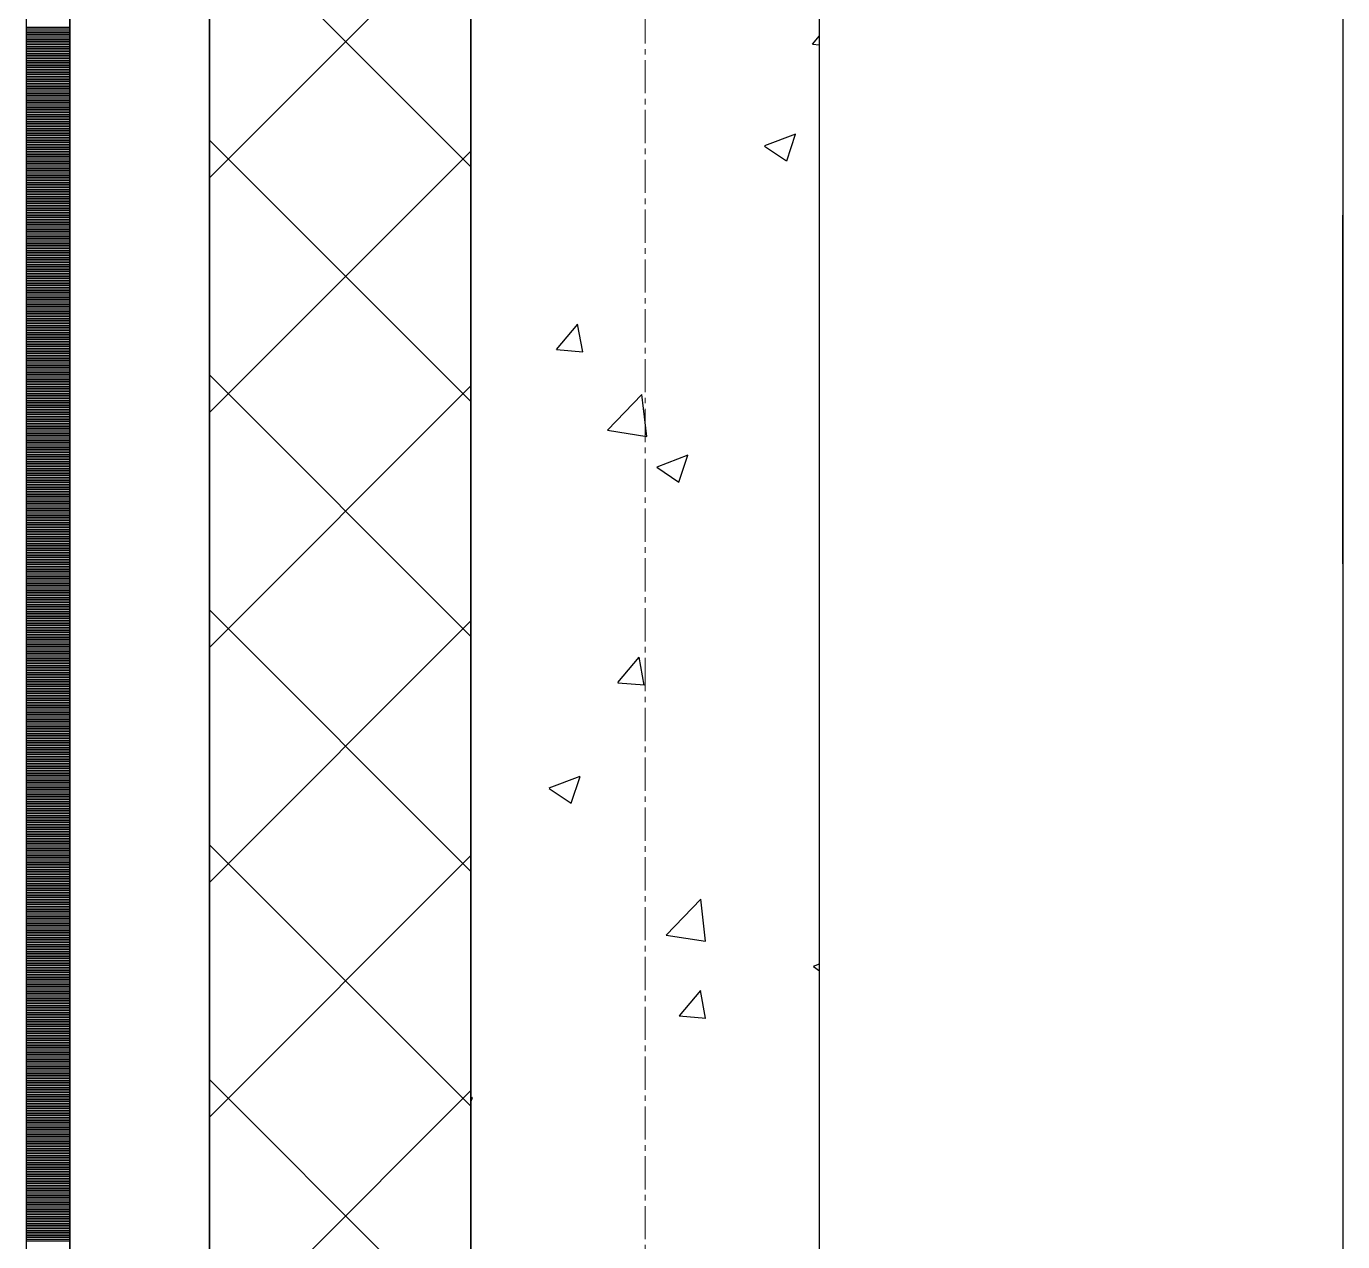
# Model space of a CAD drawing. Header units: millimetres. Extents: x 538266 to 1167394, y 114608 to 637157.
# Drawn here: x 1046079 to 1046834, y 574480 to 575177 of the extents above; entities that cross this region are included whole.
import ezdxf

# ---------------------------------------------------------------- set-up
doc = ezdxf.new("R2010")
doc.units = ezdxf.units.MM
doc.linetypes.add('CENTER2', pattern=[28.575, 19.05, -3.175, 3.175, -3.175])
doc.linetypes.add('DASHED', pattern=[19.05, 12.7, -6.35])
for name, color, linetype, lineweight in [('0) шт стен 3 эт', 150, 'Continuous', 60), ('АР_Стены ПЕНОблок', 52, 'Continuous', 20), ('АР_Тонкая', 254, 'Continuous', 5), ('АР_Утеплитель', 31, 'Continuous', 0), ('АР_Штриховка', 8, 'Continuous', 0)]:
    doc.layers.add(name, color=color, linetype=linetype, lineweight=lineweight)
doc.layers.add('АР_Делит', color=120, linetype='Continuous', lineweight=0, plot=False)
doc.layers.add('КР_Балки-0.5', color=60, linetype='Continuous', lineweight=50, plot=False)
doc.layers.add('РД_Оси_100', color=7, linetype='Continuous', lineweight=0, true_color=0x525252)

# ---------------------------------------------------------------- blocks, each defined once
blk = doc.blocks.new('СОШ_2200_АР_ОСИ_М100_28.05.24')
at = {"layer": 'АР_Делит', "color": 251, "linetype": 'DASHED', "true_color": 0x636466}
blk.add_lwpolyline([(114955, 135155), (114955, -355), (93595.036, -355), (93595.036, 13855), (94145, 13855), (94145, 68320), (66055, 68320), (66055, 13857.73), (83455, 13857.73), (83455, -355), (45245, -355), (45245, 13145), (44695, 13145), (44695, 26755), (45245, 26755), (45245, 68320), (20455, 68320), (20455, 26755), (27955, 26755), (27955, 13145), (-355, 13145), (-355, 100855)], dxfattribs=at)
at = {"layer": 'РД_Оси_100', "color": 251, "linetype": 'CENTER2', "true_color": 0x636466}
blk.add_line((0, -6155), (0, 139938.679), dxfattribs=at)
blk = doc.blocks.new('3_этаж1')
at = {"layer": 'АР_Стены ПЕНОблок', "color": 18, "linetype": 'Continuous', "lineweight": 25, "true_color": 0x000000}
for p, q in [((684283.57, 587568.74), (684283.57, 511368.74)), ((684483.57, 511368.74), (684483.57, 587568.74))]:
    blk.add_line(p, q, dxfattribs=at)
at = {"layer": 'АР_Тонкая', "color": 18, "linetype": 'Continuous', "lineweight": 25, "true_color": 0x000000}
for p, q in [((684028.57, 587568.74), (684028.57, 511368.74)), ((684053.57, 587568.74), (684053.57, 511368.74)), ((684053.57, 511368.74), (684053.57, 587568.74)), ((684133.57, 511368.74), (684133.57, 587568.74))]:
    blk.add_line(p, q, dxfattribs=at)
at = {"layer": 'АР_Утеплитель', "color": 18, "linetype": 'Continuous', "lineweight": 25, "true_color": 0x000000}
for p, q in [((684133.57, 587568.74), (684133.57, 511368.74)), ((684283.57, 511368.74), (684283.57, 587568.74))]:
    blk.add_line(p, q, dxfattribs=at)
at = {"layer": 'АР_Штриховка', "color": 18, "linetype": 'Continuous', "lineweight": 25, "true_color": 0x000000}
for p, q in [((684283.57, 575096.47), (684133.57, 575246.47)), ((684133.57, 575090.19), (684283.57, 575240.19)), ((684028.57, 575176.49), (684053.57, 575176.49)), ((684028.57, 575175.49), (684053.57, 575175.49)), ((684028.57, 575174.49), (684053.57, 575174.49)), ((684028.57, 575173.49), (684053.57, 575173.49)), ((684028.57, 575172.49), (684053.57, 575172.49)), ((684028.57, 575171.49), (684053.57, 575171.49)), ((684028.57, 575170.49), (684053.57, 575170.49)), ((684028.57, 575169.49), (684053.57, 575169.49)), ((684028.57, 575168.49), (684053.57, 575168.49)), ((684028.57, 575167.49), (684053.57, 575167.49)), ((684479.56, 575166.77), (684483.57, 575171.55)), ((684028.57, 575166.49), (684053.57, 575166.49)), ((684028.57, 575165.49), (684053.57, 575165.49)), ((684028.57, 575164.49), (684053.57, 575164.49)), ((684028.57, 575163.49), (684053.57, 575163.49)), ((684028.57, 575162.49), (684053.57, 575162.49)), ((684028.57, 575161.49), (684053.57, 575161.49)), ((684028.57, 575160.49), (684053.57, 575160.49)), ((684479.56, 575166.76), (684483.57, 575166.41)), ((684028.57, 575159.49), (684053.57, 575159.49)), ((684028.57, 575158.49), (684053.57, 575158.49)), ((684028.57, 575157.49), (684053.57, 575157.49)), ((684028.57, 575156.49), (684053.57, 575156.49)), ((684028.57, 575155.49), (684053.57, 575155.49)), ((684028.57, 575154.49), (684053.57, 575154.49)), ((684028.57, 575153.49), (684053.57, 575153.49)), ((684028.57, 575152.49), (684053.57, 575152.49)), ((684028.57, 575151.49), (684053.57, 575151.49)), ((684028.57, 575150.49), (684053.57, 575150.49)), ((684028.57, 575149.49), (684053.57, 575149.49)), ((684028.57, 575148.49), (684053.57, 575148.49)), ((684028.57, 575147.49), (684053.57, 575147.49)), ((684028.57, 575146.49), (684053.57, 575146.49)), ((684028.57, 575145.49), (684053.57, 575145.49)), ((684028.57, 575144.49), (684053.57, 575144.49)), ((684028.57, 575143.49), (684053.57, 575143.49)), ((684028.57, 575142.49), (684053.57, 575142.49)), ((684028.57, 575141.49), (684053.57, 575141.49)), ((684028.57, 575140.49), (684053.57, 575140.49)), ((684028.57, 575139.49), (684053.57, 575139.49)), ((684028.57, 575138.49), (684053.57, 575138.49)), ((684028.57, 575137.49), (684053.57, 575137.49)), ((684028.57, 575136.49), (684053.57, 575136.49)), ((684028.57, 575135.49), (684053.57, 575135.49)), ((684028.57, 575134.49), (684053.57, 575134.49)), ((684028.57, 575133.49), (684053.57, 575133.49)), ((684028.57, 575132.49), (684053.57, 575132.49)), ((684028.57, 575131.49), (684053.57, 575131.49)), ((684028.57, 575130.49), (684053.57, 575130.49)), ((684028.57, 575129.49), (684053.57, 575129.49)), ((684028.57, 575128.49), (684053.57, 575128.49)), ((684028.57, 575127.49), (684053.57, 575127.49)), ((684028.57, 575126.49), (684053.57, 575126.49)), ((684028.57, 575125.49), (684053.57, 575125.49)), ((684028.57, 575124.49), (684053.57, 575124.49)), ((684028.57, 575123.49), (684053.57, 575123.49)), ((684028.57, 575122.49), (684053.57, 575122.49)), ((684028.57, 575121.49), (684053.57, 575121.49)), ((684028.57, 575120.49), (684053.57, 575120.49)), ((684028.57, 575119.49), (684053.57, 575119.49)), ((684028.57, 575118.49), (684053.57, 575118.49)), ((684028.57, 575117.49), (684053.57, 575117.49)), ((684028.57, 575116.49), (684053.57, 575116.49)), ((684028.57, 575115.49), (684053.57, 575115.49)), ((684028.57, 575114.49), (684053.57, 575114.49)), ((684452.13, 575108.57), (684469.92, 575115.4)), ((684464.68, 575099.83), (684469.83, 575115.18)), ((684028.57, 575113.49), (684053.57, 575113.49)), ((684028.57, 575112.49), (684053.57, 575112.49)), ((684028.57, 575111.49), (684053.57, 575111.49)), ((684028.57, 575110.49), (684053.57, 575110.49)), ((684028.57, 575109.49), (684053.57, 575109.49)), ((684028.57, 575108.49), (684053.57, 575108.49)), ((684028.57, 575107.49), (684053.57, 575107.49)), ((684283.57, 574961.77), (684133.57, 575111.77)), ((684452.03, 575108.36), (684464.67, 575099.83)), ((684028.57, 575106.49), (684053.57, 575106.49)), ((684028.57, 575105.49), (684053.57, 575105.49)), ((684028.57, 575104.49), (684053.57, 575104.49)), ((684028.57, 575103.49), (684053.57, 575103.49)), ((684028.57, 575102.49), (684053.57, 575102.49)), ((684028.57, 575101.49), (684053.57, 575101.49)), ((684028.57, 575100.49), (684053.57, 575100.49)), ((684028.57, 575099.49), (684053.57, 575099.49)), ((684133.57, 574955.48), (684283.57, 575105.48)), ((684028.57, 575098.49), (684053.57, 575098.49)), ((684028.57, 575097.49), (684053.57, 575097.49)), ((684028.57, 575096.49), (684053.57, 575096.49)), ((684028.57, 575095.49), (684053.57, 575095.49)), ((684028.57, 575094.49), (684053.57, 575094.49)), ((684028.57, 575093.49), (684053.57, 575093.49)), ((684028.57, 575092.49), (684053.57, 575092.49)), ((684028.57, 575091.49), (684053.57, 575091.49)), ((684028.57, 575090.49), (684053.57, 575090.49)), ((684028.57, 575089.49), (684053.57, 575089.49)), ((684028.57, 575088.49), (684053.57, 575088.49)), ((684028.57, 575087.49), (684053.57, 575087.49)), ((684028.57, 575086.49), (684053.57, 575086.49)), ((684028.57, 575085.49), (684053.57, 575085.49)), ((684028.57, 575084.49), (684053.57, 575084.49)), ((684028.57, 575083.49), (684053.57, 575083.49)), ((684028.57, 575082.49), (684053.57, 575082.49)), ((684028.57, 575081.49), (684053.57, 575081.49)), ((684028.57, 575080.49), (684053.57, 575080.49)), ((684028.57, 575079.49), (684053.57, 575079.49)), ((684028.57, 575078.49), (684053.57, 575078.49)), ((684028.57, 575077.49), (684053.57, 575077.49)), ((684028.57, 575076.49), (684053.57, 575076.49)), ((684028.57, 575075.49), (684053.57, 575075.49)), ((684028.57, 575074.49), (684053.57, 575074.49)), ((684028.57, 575073.49), (684053.57, 575073.49)), ((684028.57, 575072.49), (684053.57, 575072.49)), ((684028.57, 575071.49), (684053.57, 575071.49)), ((684028.57, 575070.49), (684053.57, 575070.49)), ((684028.57, 575069.49), (684053.57, 575069.49)), ((684028.57, 575068.49), (684053.57, 575068.49)), ((684028.57, 575067.49), (684053.57, 575067.49)), ((684028.57, 575066.49), (684053.57, 575066.49)), ((684028.57, 575065.49), (684053.57, 575065.49)), ((684028.57, 575064.49), (684053.57, 575064.49)), ((684028.57, 575063.49), (684053.57, 575063.49)), ((684028.57, 575062.49), (684053.57, 575062.49)), ((684028.57, 575061.49), (684053.57, 575061.49)), ((684028.57, 575060.49), (684053.57, 575060.49)), ((684028.57, 575059.49), (684053.57, 575059.49)), ((684028.57, 575058.49), (684053.57, 575058.49)), ((684028.57, 575057.49), (684053.57, 575057.49)), ((684028.57, 575056.49), (684053.57, 575056.49)), ((684028.57, 575055.49), (684053.57, 575055.49)), ((684028.57, 575054.49), (684053.57, 575054.49)), ((684028.57, 575053.49), (684053.57, 575053.49)), ((684028.57, 575052.49), (684053.57, 575052.49)), ((684028.57, 575051.49), (684053.57, 575051.49)), ((684028.57, 575050.49), (684053.57, 575050.49)), ((684028.57, 575049.49), (684053.57, 575049.49)), ((684028.57, 575048.49), (684053.57, 575048.49)), ((684028.57, 575047.49), (684053.57, 575047.49)), ((684028.57, 575046.49), (684053.57, 575046.49)), ((684028.57, 575045.49), (684053.57, 575045.49)), ((684028.57, 575044.49), (684053.57, 575044.49)), ((684028.57, 575043.49), (684053.57, 575043.49)), ((684028.57, 575042.49), (684053.57, 575042.49)), ((684028.57, 575041.49), (684053.57, 575041.49)), ((684028.57, 575040.49), (684053.57, 575040.49)), ((684028.57, 575039.49), (684053.57, 575039.49)), ((684028.57, 575038.49), (684053.57, 575038.49)), ((684028.57, 575037.49), (684053.57, 575037.49)), ((684028.57, 575036.49), (684053.57, 575036.49)), ((684028.57, 575035.49), (684053.57, 575035.49)), ((684028.57, 575034.49), (684053.57, 575034.49)), ((684028.57, 575033.49), (684053.57, 575033.49)), ((684028.57, 575032.49), (684053.57, 575032.49)), ((684028.57, 575031.49), (684053.57, 575031.49)), ((684028.57, 575030.49), (684053.57, 575030.49)), ((684028.57, 575029.49), (684053.57, 575029.49)), ((684028.57, 575028.49), (684053.57, 575028.49)), ((684028.57, 575027.49), (684053.57, 575027.49)), ((684028.57, 575026.49), (684053.57, 575026.49)), ((684028.57, 575025.49), (684053.57, 575025.49)), ((684028.57, 575024.49), (684053.57, 575024.49)), ((684028.57, 575023.49), (684053.57, 575023.49)), ((684028.57, 575022.49), (684053.57, 575022.49)), ((684028.57, 575021.49), (684053.57, 575021.49)), ((684028.57, 575020.49), (684053.57, 575020.49)), ((684028.57, 575019.49), (684053.57, 575019.49)), ((684028.57, 575018.49), (684053.57, 575018.49)), ((684028.57, 575017.49), (684053.57, 575017.49)), ((684028.57, 575016.49), (684053.57, 575016.49)), ((684028.57, 575015.49), (684053.57, 575015.49)), ((684028.57, 575014.49), (684053.57, 575014.49)), ((684028.57, 575013.49), (684053.57, 575013.49)), ((684028.57, 575012.49), (684053.57, 575012.49)), ((684028.57, 575011.49), (684053.57, 575011.49)), ((684028.57, 575010.49), (684053.57, 575010.49)), ((684028.57, 575009.49), (684053.57, 575009.49)), ((684028.57, 575008.49), (684053.57, 575008.49)), ((684028.57, 575007.49), (684053.57, 575007.49)), ((684028.57, 575006.49), (684053.57, 575006.49)), ((684028.57, 575005.49), (684053.57, 575005.49)), ((684028.57, 575004.49), (684053.57, 575004.49)), ((684028.57, 575003.49), (684053.57, 575003.49)), ((684028.57, 575002.49), (684053.57, 575002.49)), ((684028.57, 575001.49), (684053.57, 575001.49)), ((684332.62, 574991.65), (684344.86, 575006.24)), ((684347.7, 574990.29), (684344.76, 575006.22)), ((684028.57, 575000.49), (684053.57, 575000.49)), ((684028.57, 574999.49), (684053.57, 574999.49)), ((684028.57, 574998.49), (684053.57, 574998.49)), ((684028.57, 574997.49), (684053.57, 574997.49)), ((684028.57, 574996.49), (684053.57, 574996.49)), ((684028.57, 574995.49), (684053.57, 574995.49)), ((684028.57, 574994.49), (684053.57, 574994.49)), ((684028.57, 574993.49), (684053.57, 574993.49)), ((684028.57, 574992.49), (684053.57, 574992.49)), ((684028.57, 574991.49), (684053.57, 574991.49)), ((684028.57, 574990.49), (684053.57, 574990.49)), ((684028.57, 574989.49), (684053.57, 574989.49)), ((684028.57, 574988.49), (684053.57, 574988.49)), ((684028.57, 574987.49), (684053.57, 574987.49)), ((684028.57, 574986.49), (684053.57, 574986.49)), ((684332.62, 574991.64), (684347.8, 574990.31)), ((684028.57, 574985.49), (684053.57, 574985.49)), ((684028.57, 574984.49), (684053.57, 574984.49)), ((684028.57, 574983.49), (684053.57, 574983.49)), ((684028.57, 574982.49), (684053.57, 574982.49)), ((684028.57, 574981.49), (684053.57, 574981.49)), ((684028.57, 574980.49), (684053.57, 574980.49)), ((684028.57, 574979.49), (684053.57, 574979.49)), ((684028.57, 574978.49), (684053.57, 574978.49)), ((684028.57, 574977.49), (684053.57, 574977.49)), ((684028.57, 574976.49), (684053.57, 574976.49)), ((684028.57, 574975.49), (684053.57, 574975.49)), ((684028.57, 574974.49), (684053.57, 574974.49)), ((684028.57, 574973.49), (684053.57, 574973.49)), ((684028.57, 574972.49), (684053.57, 574972.49)), ((684028.57, 574971.49), (684053.57, 574971.49)), ((684283.57, 574827.06), (684133.57, 574977.06)), ((684028.57, 574970.49), (684053.57, 574970.49)), ((684028.57, 574969.49), (684053.57, 574969.49)), ((684028.57, 574968.49), (684053.57, 574968.49)), ((684028.57, 574967.49), (684053.57, 574967.49)), ((684028.57, 574966.49), (684053.57, 574966.49)), ((684028.57, 574965.49), (684053.57, 574965.49)), ((684028.57, 574964.49), (684053.57, 574964.49)), ((684028.57, 574963.49), (684053.57, 574963.49)), ((684133.57, 574820.78), (684283.57, 574970.78)), ((684361.9, 574945.3), (684381.69, 574965.92)), ((684384.49, 574941.79), (684381.68, 574965.91)), ((684028.57, 574962.49), (684053.57, 574962.49)), ((684028.57, 574961.49), (684053.57, 574961.49)), ((684028.57, 574960.49), (684053.57, 574960.49)), ((684028.57, 574959.49), (684053.57, 574959.49)), ((684028.57, 574958.49), (684053.57, 574958.49)), ((684028.57, 574957.49), (684053.57, 574957.49)), ((684028.57, 574956.49), (684053.57, 574956.49)), ((684028.57, 574955.49), (684053.57, 574955.49)), ((684028.57, 574954.49), (684053.57, 574954.49)), ((684028.57, 574953.49), (684053.57, 574953.49)), ((684028.57, 574952.49), (684053.57, 574952.49)), ((684028.57, 574951.49), (684053.57, 574951.49)), ((684028.57, 574950.49), (684053.57, 574950.49)), ((684028.57, 574949.49), (684053.57, 574949.49)), ((684028.57, 574948.49), (684053.57, 574948.49)), ((684028.57, 574947.49), (684053.57, 574947.49)), ((684028.57, 574946.49), (684053.57, 574946.49)), ((684028.57, 574945.49), (684053.57, 574945.49)), ((684028.57, 574944.49), (684053.57, 574944.49)), ((684028.57, 574943.49), (684053.57, 574943.49)), ((684028.57, 574942.49), (684053.57, 574942.49)), ((684028.57, 574941.49), (684053.57, 574941.49)), ((684361.9, 574945.31), (684384.49, 574941.8)), ((684028.57, 574940.49), (684053.57, 574940.49)), ((684028.57, 574939.49), (684053.57, 574939.49)), ((684028.57, 574938.49), (684053.57, 574938.49)), ((684028.57, 574937.49), (684053.57, 574937.49)), ((684028.57, 574936.49), (684053.57, 574936.49)), ((684028.57, 574935.49), (684053.57, 574935.49)), ((684028.57, 574934.49), (684053.57, 574934.49)), ((684028.57, 574933.49), (684053.57, 574933.49)), ((684028.57, 574932.49), (684053.57, 574932.49)), ((684028.57, 574931.49), (684053.57, 574931.49)), ((684028.57, 574930.49), (684053.57, 574930.49)), ((684028.57, 574929.49), (684053.57, 574929.49)), ((684028.57, 574928.49), (684053.57, 574928.49)), ((684028.57, 574927.49), (684053.57, 574927.49)), ((684028.57, 574926.49), (684053.57, 574926.49)), ((684390.33, 574924.39), (684408.11, 574931.21)), ((684402.87, 574915.64), (684408.03, 574930.99)), ((684028.57, 574925.49), (684053.57, 574925.49)), ((684028.57, 574924.49), (684053.57, 574924.49)), ((684028.57, 574923.49), (684053.57, 574923.49)), ((684028.57, 574922.49), (684053.57, 574922.49)), ((684028.57, 574921.49), (684053.57, 574921.49)), ((684028.57, 574920.49), (684053.57, 574920.49)), ((684028.57, 574919.49), (684053.57, 574919.49)), ((684028.57, 574918.49), (684053.57, 574918.49)), ((684390.23, 574924.17), (684402.86, 574915.65)), ((684028.57, 574917.49), (684053.57, 574917.49)), ((684028.57, 574916.49), (684053.57, 574916.49)), ((684028.57, 574915.49), (684053.57, 574915.49)), ((684028.57, 574914.49), (684053.57, 574914.49)), ((684028.57, 574913.49), (684053.57, 574913.49)), ((684028.57, 574912.49), (684053.57, 574912.49)), ((684028.57, 574911.49), (684053.57, 574911.49)), ((684028.57, 574910.49), (684053.57, 574910.49)), ((684028.57, 574909.49), (684053.57, 574909.49)), ((684028.57, 574908.49), (684053.57, 574908.49)), ((684028.57, 574907.49), (684053.57, 574907.49)), ((684028.57, 574906.49), (684053.57, 574906.49)), ((684028.57, 574905.49), (684053.57, 574905.49)), ((684028.57, 574904.49), (684053.57, 574904.49)), ((684028.57, 574903.49), (684053.57, 574903.49)), ((684028.57, 574902.49), (684053.57, 574902.49)), ((684028.57, 574901.49), (684053.57, 574901.49)), ((684028.57, 574900.49), (684053.57, 574900.49)), ((684028.57, 574899.49), (684053.57, 574899.49)), ((684028.57, 574898.49), (684053.57, 574898.49)), ((684028.57, 574897.49), (684053.57, 574897.49)), ((684028.57, 574896.49), (684053.57, 574896.49)), ((684028.57, 574895.49), (684053.57, 574895.49)), ((684028.57, 574894.49), (684053.57, 574894.49)), ((684028.57, 574893.49), (684053.57, 574893.49)), ((684028.57, 574892.49), (684053.57, 574892.49)), ((684028.57, 574891.49), (684053.57, 574891.49)), ((684028.57, 574890.49), (684053.57, 574890.49)), ((684028.57, 574889.49), (684053.57, 574889.49)), ((684028.57, 574888.49), (684053.57, 574888.49)), ((684028.57, 574887.49), (684053.57, 574887.49)), ((684028.57, 574886.49), (684053.57, 574886.49)), ((684028.57, 574885.49), (684053.57, 574885.49)), ((684028.57, 574884.49), (684053.57, 574884.49)), ((684028.57, 574883.49), (684053.57, 574883.49)), ((684028.57, 574882.49), (684053.57, 574882.49)), ((684028.57, 574881.49), (684053.57, 574881.49)), ((684028.57, 574880.49), (684053.57, 574880.49)), ((684028.57, 574879.49), (684053.57, 574879.49)), ((684028.57, 574878.49), (684053.57, 574878.49)), ((684028.57, 574877.49), (684053.57, 574877.49)), ((684028.57, 574876.49), (684053.57, 574876.49)), ((684028.57, 574875.49), (684053.57, 574875.49)), ((684028.57, 574874.49), (684053.57, 574874.49)), ((684028.57, 574873.49), (684053.57, 574873.49)), ((684028.57, 574872.49), (684053.57, 574872.49)), ((684028.57, 574871.49), (684053.57, 574871.49)), ((684028.57, 574870.49), (684053.57, 574870.49)), ((684028.57, 574869.49), (684053.57, 574869.49)), ((684028.57, 574868.49), (684053.57, 574868.49)), ((684028.57, 574867.49), (684053.57, 574867.49)), ((684028.57, 574866.49), (684053.57, 574866.49)), ((684028.57, 574865.49), (684053.57, 574865.49)), ((684028.57, 574864.49), (684053.57, 574864.49)), ((684028.57, 574863.49), (684053.57, 574863.49)), ((684028.57, 574862.49), (684053.57, 574862.49)), ((684028.57, 574861.49), (684053.57, 574861.49)), ((684028.57, 574860.49), (684053.57, 574860.49)), ((684028.57, 574859.49), (684053.57, 574859.49)), ((684028.57, 574858.49), (684053.57, 574858.49)), ((684028.57, 574857.49), (684053.57, 574857.49)), ((684028.57, 574856.49), (684053.57, 574856.49)), ((684028.57, 574855.49), (684053.57, 574855.49)), ((684028.57, 574854.49), (684053.57, 574854.49)), ((684028.57, 574853.49), (684053.57, 574853.49)), ((684028.57, 574852.49), (684053.57, 574852.49)), ((684028.57, 574851.49), (684053.57, 574851.49)), ((684028.57, 574850.49), (684053.57, 574850.49)), ((684028.57, 574849.49), (684053.57, 574849.49)), ((684028.57, 574848.49), (684053.57, 574848.49)), ((684028.57, 574847.49), (684053.57, 574847.49)), ((684028.57, 574846.49), (684053.57, 574846.49)), ((684028.57, 574845.49), (684053.57, 574845.49)), ((684028.57, 574844.49), (684053.57, 574844.49)), ((684028.57, 574843.49), (684053.57, 574843.49)), ((684028.57, 574842.49), (684053.57, 574842.49)), ((684028.57, 574841.49), (684053.57, 574841.49)), ((684028.57, 574840.49), (684053.57, 574840.49)), ((684028.57, 574839.49), (684053.57, 574839.49)), ((684028.57, 574838.49), (684053.57, 574838.49)), ((684028.57, 574837.49), (684053.57, 574837.49)), ((684028.57, 574836.49), (684053.57, 574836.49)), ((684028.57, 574835.49), (684053.57, 574835.49)), ((684283.57, 574692.36), (684133.57, 574842.36)), ((684133.57, 574686.07), (684283.57, 574836.07)), ((684028.57, 574834.49), (684053.57, 574834.49)), ((684028.57, 574833.49), (684053.57, 574833.49)), ((684028.57, 574832.49), (684053.57, 574832.49)), ((684028.57, 574831.49), (684053.57, 574831.49)), ((684028.57, 574830.49), (684053.57, 574830.49)), ((684028.57, 574829.49), (684053.57, 574829.49)), ((684028.57, 574828.49), (684053.57, 574828.49)), ((684028.57, 574827.49), (684053.57, 574827.49)), ((684028.57, 574826.49), (684053.57, 574826.49)), ((684028.57, 574825.49), (684053.57, 574825.49)), ((684028.57, 574824.49), (684053.57, 574824.49)), ((684028.57, 574823.49), (684053.57, 574823.49)), ((684028.57, 574822.49), (684053.57, 574822.49)), ((684028.57, 574821.49), (684053.57, 574821.49)), ((684028.57, 574820.49), (684053.57, 574820.49)), ((684028.57, 574819.49), (684053.57, 574819.49)), ((684028.57, 574818.49), (684053.57, 574818.49)), ((684028.57, 574817.49), (684053.57, 574817.49)), ((684028.57, 574816.49), (684053.57, 574816.49)), ((684028.57, 574815.49), (684053.57, 574815.49)), ((684028.57, 574814.49), (684053.57, 574814.49)), ((684028.57, 574813.49), (684053.57, 574813.49)), ((684028.57, 574812.49), (684053.57, 574812.49)), ((684367.86, 574800.59), (684380.11, 574815.19)), ((684382.94, 574799.24), (684380.01, 574815.16)), ((684028.57, 574811.49), (684053.57, 574811.49)), ((684028.57, 574810.49), (684053.57, 574810.49)), ((684028.57, 574809.49), (684053.57, 574809.49)), ((684028.57, 574808.49), (684053.57, 574808.49)), ((684028.57, 574807.49), (684053.57, 574807.49)), ((684028.57, 574806.49), (684053.57, 574806.49)), ((684028.57, 574805.49), (684053.57, 574805.49)), ((684028.57, 574804.49), (684053.57, 574804.49)), ((684028.57, 574803.49), (684053.57, 574803.49)), ((684028.57, 574802.49), (684053.57, 574802.49)), ((684028.57, 574801.49), (684053.57, 574801.49)), ((684028.57, 574800.49), (684053.57, 574800.49)), ((684028.57, 574799.49), (684053.57, 574799.49)), ((684028.57, 574798.49), (684053.57, 574798.49)), ((684028.57, 574797.49), (684053.57, 574797.49)), ((684367.86, 574800.58), (684383.04, 574799.26)), ((684028.57, 574796.49), (684053.57, 574796.49)), ((684028.57, 574795.49), (684053.57, 574795.49)), ((684028.57, 574794.49), (684053.57, 574794.49)), ((684028.57, 574793.49), (684053.57, 574793.49)), ((684028.57, 574792.49), (684053.57, 574792.49)), ((684028.57, 574791.49), (684053.57, 574791.49)), ((684028.57, 574790.49), (684053.57, 574790.49)), ((684028.57, 574789.49), (684053.57, 574789.49)), ((684028.57, 574788.49), (684053.57, 574788.49)), ((684028.57, 574787.49), (684053.57, 574787.49)), ((684028.57, 574786.49), (684053.57, 574786.49)), ((684028.57, 574785.49), (684053.57, 574785.49)), ((684028.57, 574784.49), (684053.57, 574784.49)), ((684028.57, 574783.49), (684053.57, 574783.49)), ((684028.57, 574782.49), (684053.57, 574782.49)), ((684028.57, 574781.49), (684053.57, 574781.49)), ((684028.57, 574780.49), (684053.57, 574780.49)), ((684028.57, 574779.49), (684053.57, 574779.49)), ((684028.57, 574778.49), (684053.57, 574778.49)), ((684028.57, 574777.49), (684053.57, 574777.49)), ((684028.57, 574776.49), (684053.57, 574776.49)), ((684028.57, 574775.49), (684053.57, 574775.49)), ((684028.57, 574774.49), (684053.57, 574774.49)), ((684028.57, 574773.49), (684053.57, 574773.49)), ((684028.57, 574772.49), (684053.57, 574772.49)), ((684028.57, 574771.49), (684053.57, 574771.49)), ((684028.57, 574770.49), (684053.57, 574770.49)), ((684028.57, 574769.49), (684053.57, 574769.49)), ((684028.57, 574768.49), (684053.57, 574768.49)), ((684028.57, 574767.49), (684053.57, 574767.49)), ((684028.57, 574766.49), (684053.57, 574766.49)), ((684028.57, 574765.49), (684053.57, 574765.49)), ((684028.57, 574764.49), (684053.57, 574764.49)), ((684028.57, 574763.49), (684053.57, 574763.49)), ((684028.57, 574762.49), (684053.57, 574762.49)), ((684028.57, 574761.49), (684053.57, 574761.49)), ((684028.57, 574760.49), (684053.57, 574760.49)), ((684028.57, 574759.49), (684053.57, 574759.49)), ((684028.57, 574758.49), (684053.57, 574758.49)), ((684028.57, 574757.49), (684053.57, 574757.49)), ((684028.57, 574756.49), (684053.57, 574756.49)), ((684028.57, 574755.49), (684053.57, 574755.49)), ((684028.57, 574754.49), (684053.57, 574754.49)), ((684028.57, 574753.49), (684053.57, 574753.49)), ((684028.57, 574752.49), (684053.57, 574752.49)), ((684028.57, 574751.49), (684053.57, 574751.49)), ((684028.57, 574750.49), (684053.57, 574750.49)), ((684028.57, 574749.49), (684053.57, 574749.49)), ((684028.57, 574748.49), (684053.57, 574748.49)), ((684028.57, 574747.49), (684053.57, 574747.49)), ((684028.57, 574746.49), (684053.57, 574746.49)), ((684028.57, 574745.49), (684053.57, 574745.49)), ((684028.57, 574744.49), (684053.57, 574744.49)), ((684328.53, 574740.2), (684346.31, 574747.02)), ((684341.07, 574731.45), (684346.22, 574746.8)), ((684028.57, 574743.49), (684053.57, 574743.49)), ((684028.57, 574742.49), (684053.57, 574742.49)), ((684028.57, 574741.49), (684053.57, 574741.49)), ((684028.57, 574740.49), (684053.57, 574740.49)), ((684028.57, 574739.49), (684053.57, 574739.49)), ((684028.57, 574738.49), (684053.57, 574738.49)), ((684028.57, 574737.49), (684053.57, 574737.49)), ((684328.43, 574739.98), (684341.06, 574731.46)), ((684028.57, 574736.49), (684053.57, 574736.49)), ((684028.57, 574735.49), (684053.57, 574735.49)), ((684028.57, 574734.49), (684053.57, 574734.49)), ((684028.57, 574733.49), (684053.57, 574733.49)), ((684028.57, 574732.49), (684053.57, 574732.49)), ((684028.57, 574731.49), (684053.57, 574731.49)), ((684028.57, 574730.49), (684053.57, 574730.49)), ((684028.57, 574729.49), (684053.57, 574729.49)), ((684028.57, 574728.49), (684053.57, 574728.49)), ((684028.57, 574727.49), (684053.57, 574727.49)), ((684028.57, 574726.49), (684053.57, 574726.49)), ((684028.57, 574725.49), (684053.57, 574725.49)), ((684028.57, 574724.49), (684053.57, 574724.49)), ((684028.57, 574723.49), (684053.57, 574723.49)), ((684028.57, 574722.49), (684053.57, 574722.49)), ((684028.57, 574721.49), (684053.57, 574721.49)), ((684028.57, 574720.49), (684053.57, 574720.49)), ((684028.57, 574719.49), (684053.57, 574719.49)), ((684028.57, 574718.49), (684053.57, 574718.49)), ((684028.57, 574717.49), (684053.57, 574717.49)), ((684028.57, 574716.49), (684053.57, 574716.49)), ((684028.57, 574715.49), (684053.57, 574715.49)), ((684028.57, 574714.49), (684053.57, 574714.49)), ((684028.57, 574713.49), (684053.57, 574713.49)), ((684028.57, 574712.49), (684053.57, 574712.49)), ((684028.57, 574711.49), (684053.57, 574711.49)), ((684028.57, 574710.49), (684053.57, 574710.49)), ((684028.57, 574709.49), (684053.57, 574709.49)), ((684028.57, 574708.49), (684053.57, 574708.49)), ((684028.57, 574707.49), (684053.57, 574707.49)), ((684283.57, 574557.66), (684133.57, 574707.66)), ((684028.57, 574706.49), (684053.57, 574706.49)), ((684028.57, 574705.49), (684053.57, 574705.49)), ((684028.57, 574704.49), (684053.57, 574704.49)), ((684028.57, 574703.49), (684053.57, 574703.49)), ((684028.57, 574702.49), (684053.57, 574702.49)), ((684028.57, 574701.49), (684053.57, 574701.49)), ((684028.57, 574700.49), (684053.57, 574700.49)), ((684028.57, 574699.49), (684053.57, 574699.49)), ((684133.57, 574551.37), (684283.57, 574701.37)), ((684028.57, 574698.49), (684053.57, 574698.49)), ((684028.57, 574697.49), (684053.57, 574697.49)), ((684028.57, 574696.49), (684053.57, 574696.49)), ((684028.57, 574695.49), (684053.57, 574695.49)), ((684028.57, 574694.49), (684053.57, 574694.49)), ((684028.57, 574693.49), (684053.57, 574693.49)), ((684028.57, 574692.49), (684053.57, 574692.49)), ((684028.57, 574691.49), (684053.57, 574691.49)), ((684028.57, 574690.49), (684053.57, 574690.49)), ((684028.57, 574689.49), (684053.57, 574689.49)), ((684028.57, 574688.49), (684053.57, 574688.49)), ((684028.57, 574687.49), (684053.57, 574687.49)), ((684028.57, 574686.49), (684053.57, 574686.49)), ((684028.57, 574685.49), (684053.57, 574685.49)), ((684028.57, 574684.49), (684053.57, 574684.49)), ((684028.57, 574683.49), (684053.57, 574683.49)), ((684028.57, 574682.49), (684053.57, 574682.49)), ((684028.57, 574681.49), (684053.57, 574681.49)), ((684028.57, 574680.49), (684053.57, 574680.49)), ((684028.57, 574679.49), (684053.57, 574679.49)), ((684028.57, 574678.49), (684053.57, 574678.49)), ((684028.57, 574677.49), (684053.57, 574677.49)), ((684028.57, 574676.49), (684053.57, 574676.49)), ((684395.58, 574655.83), (684415.36, 574676.45)), ((684418.16, 574652.32), (684415.35, 574676.45)), ((684028.57, 574675.49), (684053.57, 574675.49)), ((684028.57, 574674.49), (684053.57, 574674.49)), ((684028.57, 574673.49), (684053.57, 574673.49)), ((684028.57, 574672.49), (684053.57, 574672.49)), ((684028.57, 574671.49), (684053.57, 574671.49)), ((684028.57, 574670.49), (684053.57, 574670.49)), ((684028.57, 574669.49), (684053.57, 574669.49)), ((684028.57, 574668.49), (684053.57, 574668.49)), ((684028.57, 574667.49), (684053.57, 574667.49)), ((684028.57, 574666.49), (684053.57, 574666.49)), ((684028.57, 574665.49), (684053.57, 574665.49)), ((684028.57, 574664.49), (684053.57, 574664.49)), ((684028.57, 574663.49), (684053.57, 574663.49)), ((684028.57, 574662.49), (684053.57, 574662.49)), ((684028.57, 574661.49), (684053.57, 574661.49)), ((684028.57, 574660.49), (684053.57, 574660.49)), ((684028.57, 574659.49), (684053.57, 574659.49)), ((684028.57, 574658.49), (684053.57, 574658.49)), ((684028.57, 574657.49), (684053.57, 574657.49)), ((684028.57, 574656.49), (684053.57, 574656.49)), ((684028.57, 574655.49), (684053.57, 574655.49)), ((684028.57, 574654.49), (684053.57, 574654.49)), ((684395.57, 574655.84), (684418.16, 574652.34)), ((684028.57, 574653.49), (684053.57, 574653.49)), ((684028.57, 574652.49), (684053.57, 574652.49)), ((684028.57, 574651.49), (684053.57, 574651.49)), ((684028.57, 574650.49), (684053.57, 574650.49)), ((684028.57, 574649.49), (684053.57, 574649.49)), ((684028.57, 574648.49), (684053.57, 574648.49)), ((684028.57, 574647.49), (684053.57, 574647.49)), ((684028.57, 574646.49), (684053.57, 574646.49)), ((684028.57, 574645.49), (684053.57, 574645.49)), ((684028.57, 574644.49), (684053.57, 574644.49)), ((684028.57, 574643.49), (684053.57, 574643.49)), ((684028.57, 574642.49), (684053.57, 574642.49)), ((684028.57, 574641.49), (684053.57, 574641.49)), ((684028.57, 574640.49), (684053.57, 574640.49)), ((684028.57, 574639.49), (684053.57, 574639.49)), ((684480.14, 574637.93), (684483.57, 574639.25)), ((684028.57, 574638.49), (684053.57, 574638.49)), ((684028.57, 574637.49), (684053.57, 574637.49)), ((684028.57, 574636.49), (684053.57, 574636.49)), ((684028.57, 574635.49), (684053.57, 574635.49)), ((684028.57, 574634.49), (684053.57, 574634.49)), ((684028.57, 574633.49), (684053.57, 574633.49)), ((684028.57, 574632.49), (684053.57, 574632.49)), ((684028.57, 574631.49), (684053.57, 574631.49)), ((684480.04, 574637.71), (684483.57, 574635.33)), ((684028.57, 574630.49), (684053.57, 574630.49)), ((684028.57, 574629.49), (684053.57, 574629.49)), ((684028.57, 574628.49), (684053.57, 574628.49)), ((684028.57, 574627.49), (684053.57, 574627.49)), ((684028.57, 574626.49), (684053.57, 574626.49)), ((684028.57, 574625.49), (684053.57, 574625.49)), ((684028.57, 574624.49), (684053.57, 574624.49)), ((684403.11, 574609.54), (684415.35, 574624.13)), ((684418.18, 574608.18), (684415.25, 574624.1)), ((684028.57, 574623.49), (684053.57, 574623.49)), ((684028.57, 574622.49), (684053.57, 574622.49)), ((684028.57, 574621.49), (684053.57, 574621.49)), ((684028.57, 574620.49), (684053.57, 574620.49)), ((684028.57, 574619.49), (684053.57, 574619.49)), ((684028.57, 574618.49), (684053.57, 574618.49)), ((684028.57, 574617.49), (684053.57, 574617.49)), ((684028.57, 574616.49), (684053.57, 574616.49)), ((684028.57, 574615.49), (684053.57, 574615.49)), ((684028.57, 574614.49), (684053.57, 574614.49)), ((684028.57, 574613.49), (684053.57, 574613.49)), ((684028.57, 574612.49), (684053.57, 574612.49)), ((684028.57, 574611.49), (684053.57, 574611.49)), ((684028.57, 574610.49), (684053.57, 574610.49)), ((684028.57, 574609.49), (684053.57, 574609.49)), ((684028.57, 574608.49), (684053.57, 574608.49)), ((684403.1, 574609.53), (684418.29, 574608.2)), ((684028.57, 574607.49), (684053.57, 574607.49)), ((684028.57, 574606.49), (684053.57, 574606.49)), ((684028.57, 574605.49), (684053.57, 574605.49)), ((684028.57, 574604.49), (684053.57, 574604.49)), ((684028.57, 574603.49), (684053.57, 574603.49)), ((684028.57, 574602.49), (684053.57, 574602.49)), ((684028.57, 574601.49), (684053.57, 574601.49)), ((684028.57, 574600.49), (684053.57, 574600.49)), ((684028.57, 574599.49), (684053.57, 574599.49)), ((684028.57, 574598.49), (684053.57, 574598.49)), ((684028.57, 574597.49), (684053.57, 574597.49)), ((684028.57, 574596.49), (684053.57, 574596.49)), ((684028.57, 574595.49), (684053.57, 574595.49)), ((684028.57, 574594.49), (684053.57, 574594.49)), ((684028.57, 574593.49), (684053.57, 574593.49)), ((684028.57, 574592.49), (684053.57, 574592.49)), ((684028.57, 574591.49), (684053.57, 574591.49)), ((684028.57, 574590.49), (684053.57, 574590.49)), ((684028.57, 574589.49), (684053.57, 574589.49)), ((684028.57, 574588.49), (684053.57, 574588.49)), ((684028.57, 574587.49), (684053.57, 574587.49)), ((684028.57, 574586.49), (684053.57, 574586.49)), ((684028.57, 574585.49), (684053.57, 574585.49)), ((684028.57, 574584.49), (684053.57, 574584.49)), ((684028.57, 574583.49), (684053.57, 574583.49)), ((684028.57, 574582.49), (684053.57, 574582.49)), ((684028.57, 574581.49), (684053.57, 574581.49)), ((684028.57, 574580.49), (684053.57, 574580.49)), ((684028.57, 574579.49), (684053.57, 574579.49)), ((684028.57, 574578.49), (684053.57, 574578.49)), ((684028.57, 574577.49), (684053.57, 574577.49)), ((684028.57, 574576.49), (684053.57, 574576.49)), ((684028.57, 574575.49), (684053.57, 574575.49)), ((684028.57, 574574.49), (684053.57, 574574.49)), ((684028.57, 574573.49), (684053.57, 574573.49)), ((684028.57, 574572.49), (684053.57, 574572.49)), ((684028.57, 574571.49), (684053.57, 574571.49)), ((684283.57, 574422.95), (684133.57, 574572.95)), ((684028.57, 574570.49), (684053.57, 574570.49)), ((684028.57, 574569.49), (684053.57, 574569.49)), ((684028.57, 574568.49), (684053.57, 574568.49)), ((684028.57, 574567.49), (684053.57, 574567.49)), ((684028.57, 574566.49), (684053.57, 574566.49)), ((684028.57, 574565.49), (684053.57, 574565.49)), ((684028.57, 574564.49), (684053.57, 574564.49)), ((684028.57, 574563.49), (684053.57, 574563.49)), ((684133.57, 574416.67), (684283.57, 574566.67)), ((684028.57, 574562.49), (684053.57, 574562.49)), ((684028.57, 574561.49), (684053.57, 574561.49)), ((684028.57, 574560.49), (684053.57, 574560.49)), ((684028.57, 574559.49), (684053.57, 574559.49)), ((684028.57, 574558.49), (684053.57, 574558.49)), ((684028.57, 574557.49), (684053.57, 574557.49)), ((684028.57, 574556.49), (684053.57, 574556.49)), ((684283.57, 574562.48), (684284.51, 574562.84)), ((684283.57, 574560.09), (684284.42, 574562.62)), ((684028.57, 574555.49), (684053.57, 574555.49)), ((684028.57, 574554.49), (684053.57, 574554.49)), ((684028.57, 574553.49), (684053.57, 574553.49)), ((684028.57, 574552.49), (684053.57, 574552.49)), ((684028.57, 574551.49), (684053.57, 574551.49)), ((684028.57, 574550.49), (684053.57, 574550.49)), ((684028.57, 574549.49), (684053.57, 574549.49)), ((684028.57, 574548.49), (684053.57, 574548.49)), ((684028.57, 574547.49), (684053.57, 574547.49)), ((684028.57, 574546.49), (684053.57, 574546.49)), ((684028.57, 574545.49), (684053.57, 574545.49)), ((684028.57, 574544.49), (684053.57, 574544.49)), ((684028.57, 574543.49), (684053.57, 574543.49)), ((684028.57, 574542.49), (684053.57, 574542.49)), ((684028.57, 574541.49), (684053.57, 574541.49)), ((684028.57, 574540.49), (684053.57, 574540.49)), ((684028.57, 574539.49), (684053.57, 574539.49)), ((684028.57, 574538.49), (684053.57, 574538.49)), ((684028.57, 574537.49), (684053.57, 574537.49)), ((684028.57, 574536.49), (684053.57, 574536.49)), ((684028.57, 574535.49), (684053.57, 574535.49)), ((684028.57, 574534.49), (684053.57, 574534.49)), ((684028.57, 574533.49), (684053.57, 574533.49)), ((684028.57, 574532.49), (684053.57, 574532.49)), ((684028.57, 574531.49), (684053.57, 574531.49)), ((684028.57, 574530.49), (684053.57, 574530.49)), ((684028.57, 574529.49), (684053.57, 574529.49)), ((684028.57, 574528.49), (684053.57, 574528.49)), ((684028.57, 574527.49), (684053.57, 574527.49)), ((684028.57, 574526.49), (684053.57, 574526.49)), ((684028.57, 574525.49), (684053.57, 574525.49)), ((684028.57, 574524.49), (684053.57, 574524.49)), ((684028.57, 574523.49), (684053.57, 574523.49)), ((684028.57, 574522.49), (684053.57, 574522.49)), ((684028.57, 574521.49), (684053.57, 574521.49)), ((684028.57, 574520.49), (684053.57, 574520.49)), ((684028.57, 574519.49), (684053.57, 574519.49)), ((684028.57, 574518.49), (684053.57, 574518.49)), ((684028.57, 574517.49), (684053.57, 574517.49)), ((684028.57, 574516.49), (684053.57, 574516.49)), ((684028.57, 574515.49), (684053.57, 574515.49)), ((684028.57, 574514.49), (684053.57, 574514.49)), ((684028.57, 574513.49), (684053.57, 574513.49)), ((684028.57, 574512.49), (684053.57, 574512.49)), ((684028.57, 574511.49), (684053.57, 574511.49)), ((684028.57, 574510.49), (684053.57, 574510.49)), ((684028.57, 574509.49), (684053.57, 574509.49)), ((684028.57, 574508.49), (684053.57, 574508.49)), ((684028.57, 574507.49), (684053.57, 574507.49)), ((684028.57, 574506.49), (684053.57, 574506.49)), ((684028.57, 574505.49), (684053.57, 574505.49)), ((684028.57, 574504.49), (684053.57, 574504.49)), ((684028.57, 574503.49), (684053.57, 574503.49)), ((684028.57, 574502.49), (684053.57, 574502.49)), ((684028.57, 574501.49), (684053.57, 574501.49)), ((684028.57, 574500.49), (684053.57, 574500.49)), ((684028.57, 574499.49), (684053.57, 574499.49)), ((684028.57, 574498.49), (684053.57, 574498.49)), ((684028.57, 574497.49), (684053.57, 574497.49)), ((684028.57, 574496.49), (684053.57, 574496.49)), ((684028.57, 574495.49), (684053.57, 574495.49)), ((684028.57, 574494.49), (684053.57, 574494.49)), ((684028.57, 574493.49), (684053.57, 574493.49)), ((684028.57, 574492.49), (684053.57, 574492.49)), ((684028.57, 574491.49), (684053.57, 574491.49)), ((684028.57, 574490.49), (684053.57, 574490.49)), ((684028.57, 574489.49), (684053.57, 574489.49)), ((684028.57, 574488.49), (684053.57, 574488.49)), ((684028.57, 574487.49), (684053.57, 574487.49)), ((684028.57, 574486.49), (684053.57, 574486.49)), ((684028.57, 574485.49), (684053.57, 574485.49)), ((684028.57, 574484.49), (684053.57, 574484.49)), ((684028.57, 574483.49), (684053.57, 574483.49)), ((684028.57, 574482.49), (684053.57, 574482.49)), ((684028.57, 574481.49), (684053.57, 574481.49)), ((684028.57, 574480.49), (684053.57, 574480.49))]:
    blk.add_line(p, q, dxfattribs=at)
at = {"layer": 'КР_Балки-0.5', "color": 18, "lineweight": 25, "ltscale": 200, "true_color": 0x000000}
for p, q in [((684283.57, 561068.74), (684283.57, 587568.74)), ((684783.57, 587568.74), (684783.57, 561068.74)), ((684783.57, 574868.74), (684783.57, 575068.74))]:
    blk.add_line(p, q, dxfattribs=at)

msp = doc.modelspace()

# ---------------------------------------------------------------- block references
at = {"layer": '0) шт стен 3 эт', "color": 5, "lineweight": 25}
msp.add_blockref('3_этаж1', (362050.01, 0), dxfattribs=at)
at = {"layer": 'РД_Оси_100', "lineweight": 25}
msp.add_blockref('СОШ_2200_АР_ОСИ_М100_28.05.24', (1046433.58, 496768.74), dxfattribs=at)

doc.saveas('drawing.dxf')
